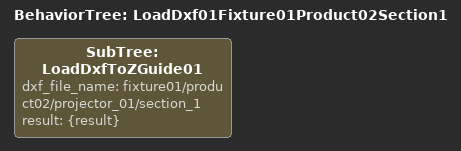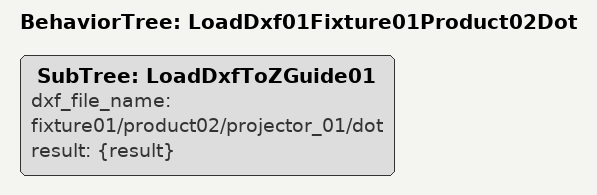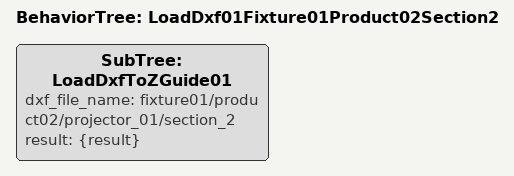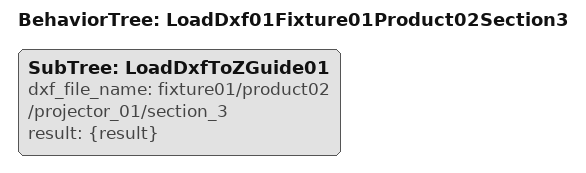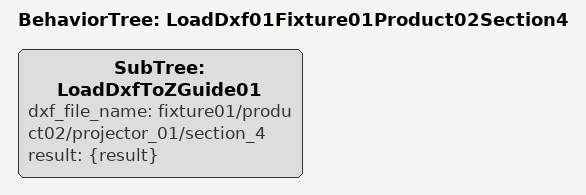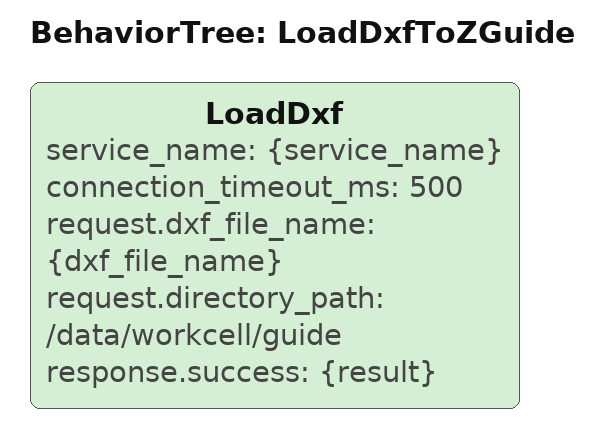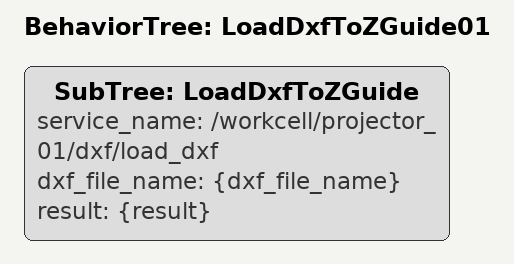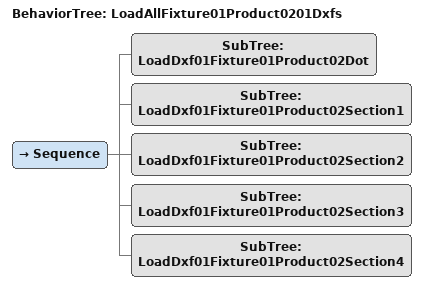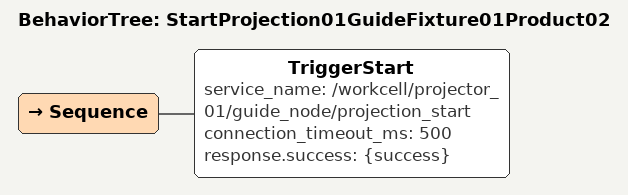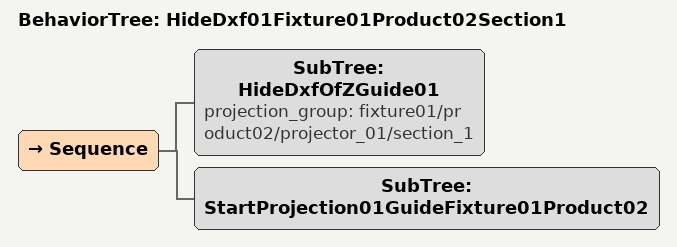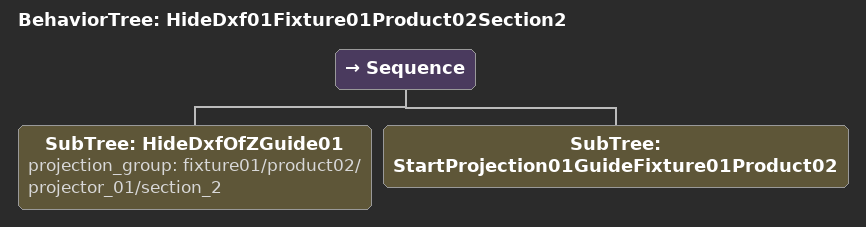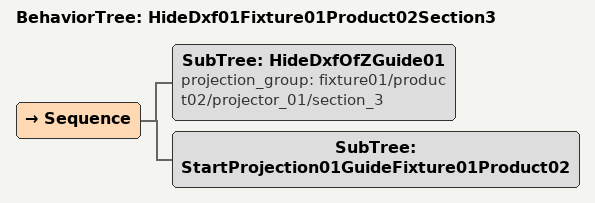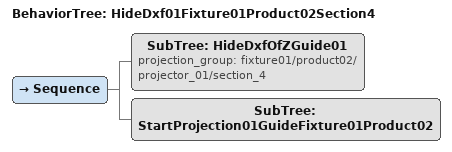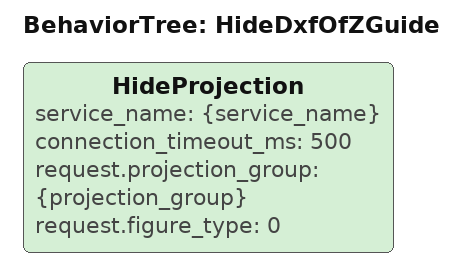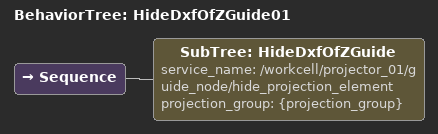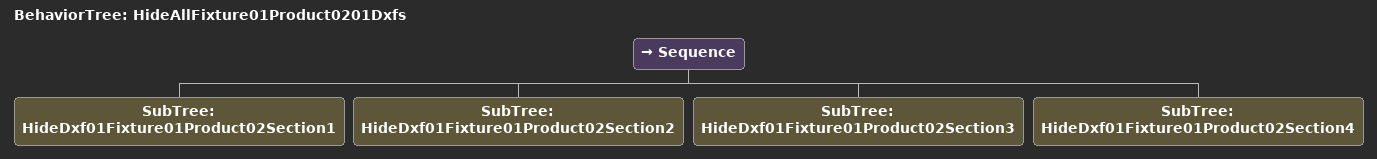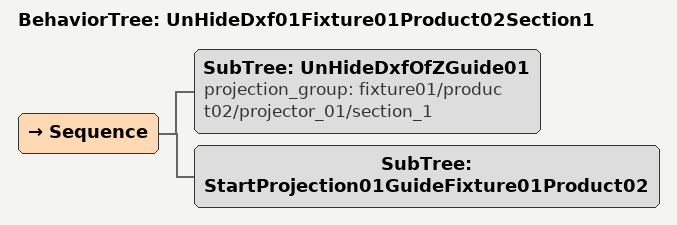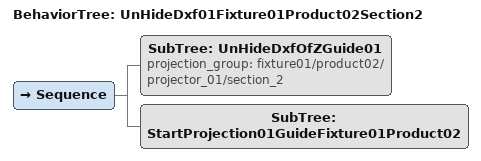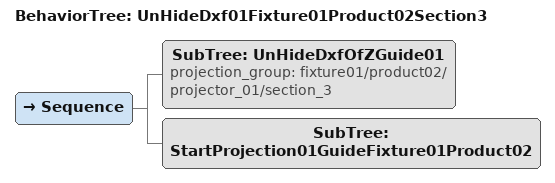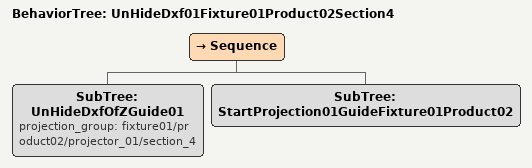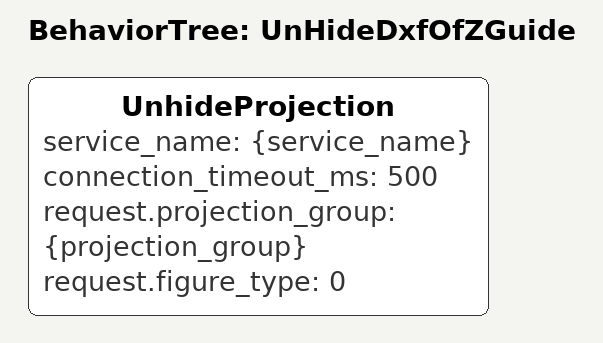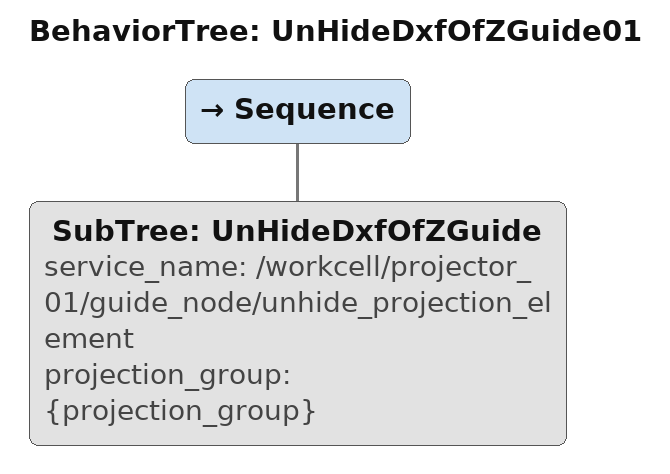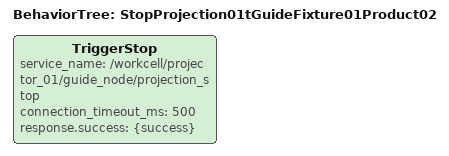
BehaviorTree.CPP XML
<root BTCPP_format="4" main_tree_to_execute="StartProjection01GuideFixture01Product02">

    <BehaviorTree ID="LoadDxf01Fixture01Product02Section1">
        <SubTree ID="LoadDxfToZGuide01"
            dxf_file_name="fixture01/product02/projector_01/section_1"
            result="{result}"
        />
    </BehaviorTree>
    <BehaviorTree ID="LoadDxf01Fixture01Product02Dot">
        <SubTree ID="LoadDxfToZGuide01"
            dxf_file_name="fixture01/product02/projector_01/dot"
            result="{result}"
        />
    </BehaviorTree>
    <BehaviorTree ID="LoadDxf01Fixture01Product02Section2">
        <SubTree ID="LoadDxfToZGuide01"
            dxf_file_name="fixture01/product02/projector_01/section_2"
            result="{result}"
        />
    </BehaviorTree>
    <BehaviorTree ID="LoadDxf01Fixture01Product02Section3">
        <SubTree ID="LoadDxfToZGuide01"
            dxf_file_name="fixture01/product02/projector_01/section_3"
            result="{result}"
        />
    </BehaviorTree>
    <BehaviorTree ID="LoadDxf01Fixture01Product02Section4">
        <SubTree ID="LoadDxfToZGuide01"
            dxf_file_name="fixture01/product02/projector_01/section_4"
            result="{result}"
        />
    </BehaviorTree>

    <BehaviorTree ID="LoadDxfToZGuide">
        <LoadDxf
            service_name="{service_name}"
            connection_timeout_ms="500"
            request.dxf_file_name="{dxf_file_name}"
            request.directory_path="/data/workcell/guide"
            response.success="{result}"
        />
    </BehaviorTree>
     <BehaviorTree ID="LoadDxfToZGuide01">

        <SubTree ID="LoadDxfToZGuide"
            service_name="/workcell/projector_01/dxf/load_dxf"
            dxf_file_name="{dxf_file_name}"
            result="{result}"
        />
    </BehaviorTree>

     <BehaviorTree ID="LoadAllFixture01Product0201Dxfs">
        <Sequence >
            <SubTree ID="LoadDxf01Fixture01Product02Dot"/>
            <SubTree ID="LoadDxf01Fixture01Product02Section1"/>
            <SubTree ID="LoadDxf01Fixture01Product02Section2"/>
            <SubTree ID="LoadDxf01Fixture01Product02Section3"/>
            <SubTree ID="LoadDxf01Fixture01Product02Section4"/>
        </Sequence >
    </BehaviorTree>

    <BehaviorTree ID="StartProjection01GuideFixture01Product02">
        <Sequence >
            <TriggerStart
                service_name="/workcell/projector_01/guide_node/projection_start"
                connection_timeout_ms="500"
                response.success="{success}"
            />

         </Sequence >
    </BehaviorTree>

     <BehaviorTree ID="HideDxf01Fixture01Product02Section1">
        <Sequence >
            <SubTree ID="HideDxfOfZGuide01"
                projection_group="fixture01/product02/projector_01/section_1"
            />
            <SubTree ID="StartProjection01GuideFixture01Product02"/>
        </Sequence >
     </BehaviorTree>
     <BehaviorTree ID="HideDxf01Fixture01Product02Section2">
        <Sequence >
            <SubTree ID="HideDxfOfZGuide01"
                projection_group="fixture01/product02/projector_01/section_2"
            />
            <SubTree ID="StartProjection01GuideFixture01Product02"/>
        </Sequence >
     </BehaviorTree>
     <BehaviorTree ID="HideDxf01Fixture01Product02Section3">
        <Sequence >
            <SubTree ID="HideDxfOfZGuide01"
                projection_group="fixture01/product02/projector_01/section_3"
            />
            <SubTree ID="StartProjection01GuideFixture01Product02"/>
        </Sequence >
     </BehaviorTree>
     <BehaviorTree ID="HideDxf01Fixture01Product02Section4">
        <Sequence >
            <SubTree ID="HideDxfOfZGuide01"
                projection_group="fixture01/product02/projector_01/section_4"
            />
            <SubTree ID="StartProjection01GuideFixture01Product02"/>
        </Sequence >
     </BehaviorTree>

     <BehaviorTree ID="HideDxfOfZGuide">
        <HideProjection
            service_name="{service_name}"
            connection_timeout_ms="500"
            request.projection_group="{projection_group}"
            request.figure_type = "0"
        />
    </BehaviorTree>
     <BehaviorTree ID="HideDxfOfZGuide01">
        <Sequence >
            <SubTree ID="HideDxfOfZGuide"
                service_name="/workcell/projector_01/guide_node/hide_projection_element"
                projection_group="{projection_group}"
            />

        </Sequence >
    </BehaviorTree>

    <BehaviorTree ID="HideAllFixture01Product0201Dxfs">
        <Sequence >
            <SubTree ID="HideDxf01Fixture01Product02Section1"/>
            <SubTree ID="HideDxf01Fixture01Product02Section2"/>
            <SubTree ID="HideDxf01Fixture01Product02Section3"/>
            <SubTree ID="HideDxf01Fixture01Product02Section4"/>
        </Sequence >
    </BehaviorTree>

     <BehaviorTree ID="UnHideDxf01Fixture01Product02Section1">
        <Sequence >
            <SubTree ID="UnHideDxfOfZGuide01"
                projection_group="fixture01/product02/projector_01/section_1"
            />
            <SubTree ID="StartProjection01GuideFixture01Product02"/>
        </Sequence >
     </BehaviorTree>
     <BehaviorTree ID="UnHideDxf01Fixture01Product02Section2">
        <Sequence >
            <SubTree ID="UnHideDxfOfZGuide01"
                projection_group="fixture01/product02/projector_01/section_2"
            />
            <SubTree ID="StartProjection01GuideFixture01Product02"/>
         </Sequence >
     </BehaviorTree>
     <BehaviorTree ID="UnHideDxf01Fixture01Product02Section3">
        <Sequence >
            <SubTree ID="UnHideDxfOfZGuide01"
                projection_group="fixture01/product02/projector_01/section_3"
            />
            <SubTree ID="StartProjection01GuideFixture01Product02"/>
         </Sequence >
     </BehaviorTree>
     <BehaviorTree ID="UnHideDxf01Fixture01Product02Section4">
        <Sequence >
            <SubTree ID="UnHideDxfOfZGuide01"
                projection_group="fixture01/product02/projector_01/section_4"
            />
            <SubTree ID="StartProjection01GuideFixture01Product02"/>
        </Sequence >
     </BehaviorTree>

     <BehaviorTree ID="UnHideDxfOfZGuide">
        <UnhideProjection
            service_name="{service_name}"
            connection_timeout_ms="500"
            request.projection_group="{projection_group}"
            request.figure_type = "0"
        />
    </BehaviorTree>
     <BehaviorTree ID="UnHideDxfOfZGuide01">
        <Sequence >
            <SubTree ID="UnHideDxfOfZGuide"
                service_name="/workcell/projector_01/guide_node/unhide_projection_element"
                projection_group="{projection_group}"
            />

        </Sequence >
    </BehaviorTree>

     <BehaviorTree ID="StopProjection01tGuideFixture01Product02">
         <TriggerStop
             service_name="/workcell/projector_01/guide_node/projection_stop"
             connection_timeout_ms="500"
             response.success="{success}"
         />

     </BehaviorTree>

</root>
